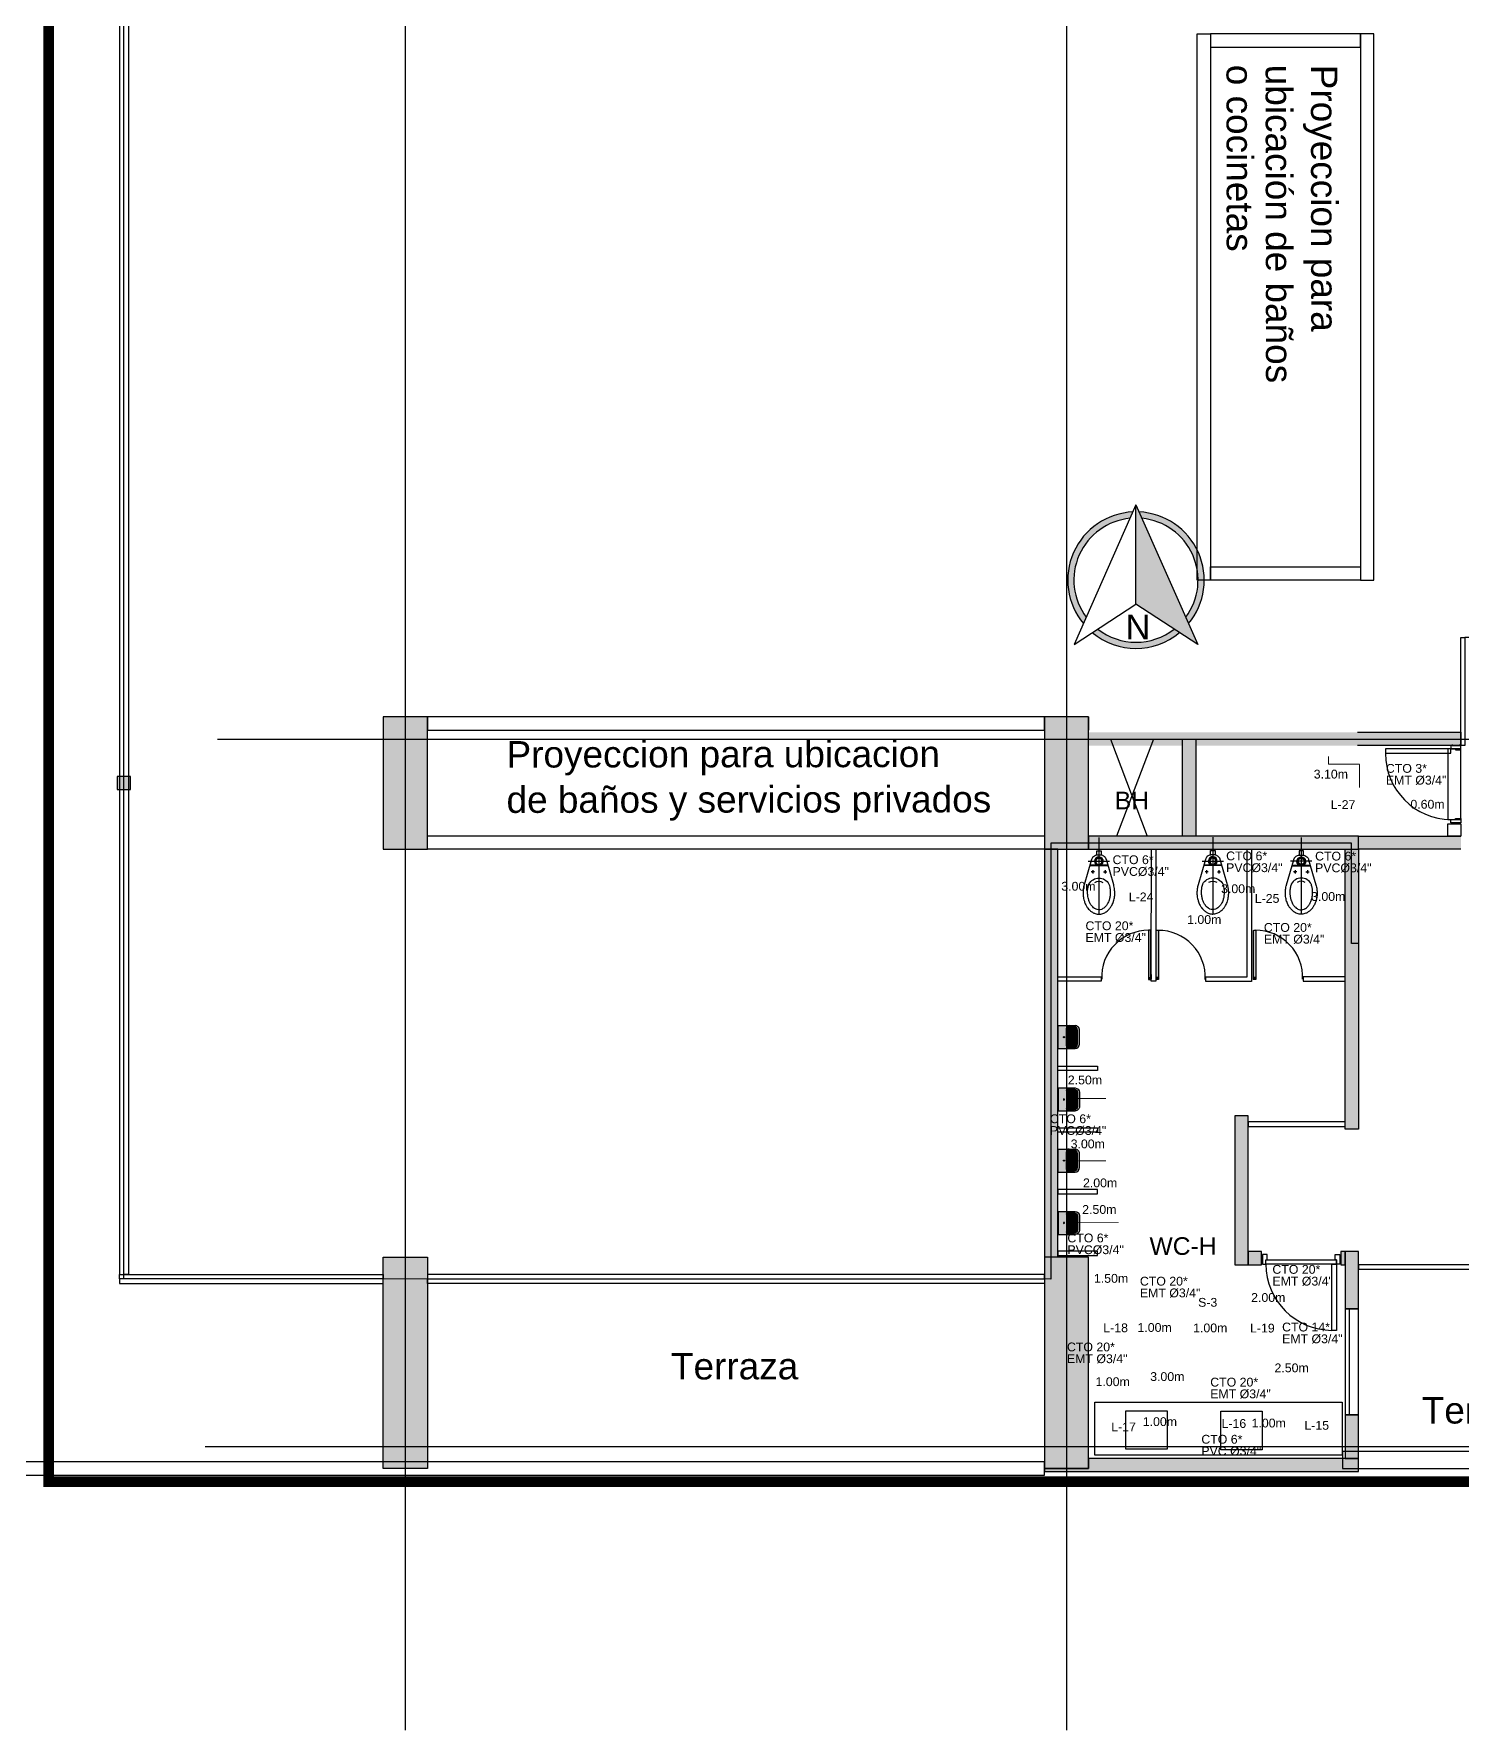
# Model space of a CAD drawing. Header units: metres. Extents: x 357 to 1031, y 43 to 2905.
# Drawn here: x 823.23 to 839.42, y 2472.12 to 2491.36 of the extents above; entities that cross this region are included whole.
import ezdxf
from ezdxf.enums import TextEntityAlignment as Align
from ezdxf.lldxf.tags import DXFTag

# ---------------------------------------------------------------- set-up
doc = ezdxf.new("R2010")
doc.units = ezdxf.units.M
doc.linetypes.add('HIDDEN', pattern=[9.525, 6.35, -3.175])
for name, color, linetype, lineweight in [('-CN-GYD-ILUMINACIÓN', 3, 'Continuous', 20), ('-CN-GYD-TUBERIA PVC', 96, 'PVC_LINE', 25), ('TEXTOS', 250, 'Continuous', 20)]:
    doc.layers.add(name, color=color, linetype=linetype, lineweight=lineweight)
for name, color, linetype in [('_ACHU5', 255, 'Continuous'), ('GG_PISO 5', 8, 'Continuous'), ('NORTE', 7, 'Continuous'), ('TEXTOS MEDIDAS', 7, 'Continuous')]:
    doc.layers.add(name, color=color, linetype=linetype)
doc.styles.add('ROMAN', font='ROMANS', dxfattribs={"width": 1.2})
doc.styles.get("Standard").update_dxf_attribs({"font": 'arial.ttf'})
tags = doc.linetypes.add('PVC_LINE', pattern='A,0.5,-0.2,["PVC",Standard,S=0.1,R=0,X=-0.1,Y=-0.05],-0.25', length=0.95).pattern_tags.tags
tags[6] = DXFTag(74, 10)

# ---------------------------------------------------------------- blocks, each defined once
blk = doc.blocks.new('P8P1P161')
at = {"layer": '_ACHU5'}
h = blk.add_hatch(color=256, dxfattribs=at)
h.dxf.hatch_style = 1
h.paths.add_polyline_path([(-0.13, 0), (0.13, 0), (0.13, -0.08), (-0.13, -0.08)])
h.paths.add_polyline_path([(-0.006, -0.064, 1), (0.006, -0.064, 1)], flags=16)
h.paths.add_polyline_path([(-0.13, -0.08), (0.13, -0.08), (0.13, -0.123, 0.414214), (0.1, -0.093), (-0.1, -0.093, 0.414214), (-0.13, -0.123)])
h.paths.add_polyline_path([(-0.1, -0.093), (0.1, -0.093, -0.414214), (0.13, -0.123), (0.13, -0.19, -0.414214), (0.08, -0.24), (-0.08, -0.24, -0.414214), (-0.13, -0.19), (-0.13, -0.123, -0.414214)])
h.paths.add_polyline_path([(-0.1, -0.101, 0.414214), (-0.115, -0.116), (-0.115, -0.183, 0.414214), (-0.08, -0.218), (0.08, -0.218, 0.414214), (0.115, -0.183), (0.115, -0.116, 0.414214), (0.1, -0.101)], flags=16)
h.paths.add_polyline_path([(-0.024, -0.114), (-0.024, -0.13), (-0.016, -0.13), (-0.016, -0.114)], flags=0)
h.paths.add_polyline_path([(-0.004, -0.114), (-0.004, -0.13), (0.004, -0.13), (0.004, -0.114)], flags=0)
h.paths.add_polyline_path([(0.016, -0.114), (0.016, -0.13), (0.024, -0.13), (0.024, -0.114)], flags=0)
h.paths.add_polyline_path([(-0.115, -0.116, -0.414214), (-0.1, -0.101), (0.1, -0.101, -0.414214), (0.115, -0.116), (0.115, -0.183, -0.414214), (0.08, -0.218), (-0.08, -0.218, -0.414214), (-0.115, -0.183)], flags=0)
h = blk.add_hatch(color=256, dxfattribs=at)
h.dxf.hatch_style = 1
h.paths.add_polyline_path([(-0.115, -0.116), (-0.115, -0.183, 0.414214), (-0.08, -0.218), (0.08, -0.218, 0.414214), (0.115, -0.183), (0.115, -0.116, 0.414214), (0.1, -0.101), (-0.1, -0.101, 0.414214)])
h.paths.add_polyline_path([(0.024, -0.13), (0.016, -0.13), (0.016, -0.114), (0.024, -0.114)], flags=16)
h.paths.add_polyline_path([(0.004, -0.13), (-0.004, -0.13), (-0.004, -0.114), (0.004, -0.114)], flags=16)
h.paths.add_polyline_path([(-0.016, -0.13), (-0.024, -0.13), (-0.024, -0.114), (-0.016, -0.114)], flags=16)
for p, q in [((-0.13, 0), (0.13, 0)), ((-0.13, 0), (-0.13, -0.123)), ((0.13, 0), (0.13, -0.123)), ((-0.13, -0.123), (-0.13, -0.19)), ((-0.115, -0.116), (-0.115, -0.183)), ((-0.1, -0.093), (0.1, -0.093)), ((-0.1, -0.101), (0.1, -0.101)), ((-0.024, -0.13), (-0.024, -0.114)), ((-0.024, -0.114), (-0.016, -0.114)), ((-0.016, -0.13), (-0.024, -0.13)), ((-0.016, -0.114), (-0.016, -0.13)), ((-0.004, -0.114), (0.004, -0.114)), ((-0.004, -0.13), (-0.004, -0.114)), ((0.004, -0.13), (-0.004, -0.13)), ((0.004, -0.114), (0.004, -0.13)), ((0.016, -0.13), (0.016, -0.114)), ((0.016, -0.114), (0.024, -0.114)), ((0.024, -0.13), (0.016, -0.13)), ((0.024, -0.114), (0.024, -0.13)), ((0.115, -0.116), (0.115, -0.183)), ((0.13, -0.123), (0.13, -0.19)), ((-0.08, -0.218), (0.08, -0.218)), ((-0.08, -0.24), (0.08, -0.24))]:
    blk.add_line(p, q)
blk.add_circle((0, -0.064), 0.00632)
for centre, radius, start, end in [((-0.1, -0.123), 0.03, 90, 180), ((-0.08, -0.19), 0.05, 180, 270), ((-0.1, -0.116), 0.0149, 90, 180), ((-0.08, -0.183), 0.0349, 180, 270), ((0.08, -0.183), 0.0349, 270, 0), ((0.08, -0.19), 0.05, 270, 0), ((0.1, -0.123), 0.03, 0, 90), ((0.1, -0.116), 0.0149, 0, 90)]:
    blk.add_arc(centre, radius, start, end)
at = {"style": 'ROMAN', "width": 1.2}
for tag, flags, p in [('CODIN', 3, (0.018, -0.647)), ('CODIN0', 1, (-0.032, -0.975))]:
    blk.add_attdef(tag, text='', height=0.21, dxfattribs=dict(at, flags=flags)).set_placement(p, align=Align.MIDDLE)
blk = doc.blocks.new('A$Cf847e5f9')
at = {"true_color": 0x636466}
h = blk.add_hatch(color=251, dxfattribs=at)
h.dxf.hatch_style = 1
h.paths.add_polyline_path([(7.58, 20.19), (7.58, 4.1), (17.59, -2.41)])
h = blk.add_hatch(color=256)
h.dxf.hatch_style = 1
h.paths.add_polyline_path([(6.62, 18.02), (7.08, 19.06, 0.618991), (-0.94, 0.95), (-0.48, 1.98, -0.58483)])
h.paths.add_polyline_path([(8.08, 19.06), (8.54, 18.02, -0.58483), (15.65, 1.98), (16.1, 0.95, 0.618991)])
h = blk.add_hatch(color=256)
h.dxf.hatch_style = 1
h.paths.add_polyline_path([(14.66, -0.5), (13.78, 0.07, -0.344197), (1.39, 0.07), (0.5, -0.5, 0.361596)])
for points in [[(-2.43, -2.41), (7.58, 4.1)], [(17.59, -2.41), (7.58, 4.1)]]:
    blk.add_lwpolyline(points)
at = {"layer": 'NORTE'}
for q in [(-2.43, -2.41), (17.59, -2.41)]:
    blk.add_line((7.58, 20.19), q, dxfattribs=at)
blk.add_lwpolyline([(7.58, 4.1), (7.58, 20.19)], dxfattribs=at)
for radius, start, end in [(11.06, 92.5879, 219.6164), (10.06, 95.4614, 216.7429), (11.06, 320.3836, 87.4121), (10.06, 323.2571, 84.5386), (10.06, 232.0134, 307.9866), (11.06, 230.2404, 309.7596)]:
    blk.add_arc((7.58, 8), radius, start, end, dxfattribs=at)
at = {"layer": 'NORTE', "insert": (5.88, 2.43), "char_height": 4, "attachment_point": 1}
blk.add_mtext_dynamic_manual_height_columns('N', width=1.3231, gutter_width=12.5, heights=[0], dxfattribs=at)
blk = doc.blocks.new('A$Cec4fd115')
at = {"layer": 'GG_PISO 5', "linetype": 'HIDDEN'}
for points in [[(0.051, 0.001), (0, 0.002), (0, 1.226), (0.051, 1.225)], [(2.183, 0), (2.234, 0.001), (2.234, 1.226), (2.183, 1.225)]]:
    blk.add_lwpolyline(points, close=True, dxfattribs=at)
at = {"layer": 'GG_PISO 5'}
for centre, start, end in [((0.06, 0.169), 358.8254, 90.5063), ((2.174, 0.169), 89.4937, 181.1746)]:
    blk.add_arc(centre, 1.057, start, end, dxfattribs=at)

msp = doc.modelspace()

# ---------------------------------------------------------------- hatches: boundary and pattern name
at = {"layer": 'GG_PISO 5'}
h = msp.add_hatch(color=256, dxfattribs=at)
h.paths.add_polyline_path([(835.193, 2527.915), (834.693, 2527.915), (834.693, 2529.415), (835.193, 2529.415)])
h.paths.add_polyline_path([(827.693, 2527.915), (827.193, 2527.915), (827.193, 2529.415), (827.693, 2529.415)])
h.paths.add_polyline_path([(851.19, 2527.915), (850.69, 2527.915), (850.69, 2529.415), (851.19, 2529.415)])
h.paths.add_polyline_path([(843.693, 2527.915), (843.193, 2527.915), (843.193, 2529.415), (843.693, 2529.415)])
h.paths.add_polyline_path([(851.69, 2519.39), (851.69, 2518.89), (850.19, 2518.89), (850.19, 2519.39)])
h.paths.add_polyline_path([(835.693, 2519.39), (835.693, 2518.89), (834.193, 2518.89), (834.193, 2519.39)])
h.paths.add_polyline_path([(842.693, 2519.39), (842.693, 2518.89), (844.193, 2518.89), (844.193, 2519.39)])
h.paths.add_polyline_path([(826.693, 2519.39), (826.693, 2518.89), (828.193, 2518.89), (828.193, 2519.39)])
h.paths.add_polyline_path([(851.69, 2511.39), (851.69, 2510.89), (850.19, 2510.89), (850.19, 2511.39)])
h.paths.add_polyline_path([(835.693, 2511.39), (835.693, 2510.89), (834.193, 2510.89), (834.193, 2511.39)])
h.paths.add_polyline_path([(842.693, 2511.39), (842.693, 2510.89), (844.193, 2510.89), (844.193, 2511.39)])
h.paths.add_polyline_path([(826.693, 2511.39), (826.693, 2510.89), (828.193, 2510.89), (828.193, 2511.39)])
h.paths.add_polyline_path([(851.69, 2501.29), (851.69, 2500.79), (850.19, 2500.79), (850.19, 2501.29)])
h.paths.add_polyline_path([(835.693, 2501.29), (835.693, 2500.79), (834.193, 2500.79), (834.193, 2501.29)])
h.paths.add_polyline_path([(842.693, 2501.29), (842.693, 2500.79), (844.193, 2500.79), (844.193, 2501.29)])
h.paths.add_polyline_path([(826.693, 2501.29), (826.693, 2500.79), (828.193, 2500.79), (828.193, 2501.29)])
h.paths.add_polyline_path([(851.69, 2493.29), (851.69, 2492.79), (850.19, 2492.79), (850.19, 2493.29)])
h.paths.add_polyline_path([(835.693, 2493.29), (835.693, 2492.79), (834.193, 2492.79), (834.193, 2493.29)])
h.paths.add_polyline_path([(842.693, 2493.29), (842.693, 2492.79), (844.193, 2492.79), (844.193, 2493.29)])
h.paths.add_polyline_path([(826.693, 2493.29), (826.693, 2492.79), (828.193, 2492.79), (828.193, 2493.29)])
h.paths.add_polyline_path([(843.693, 2483.613), (843.193, 2483.613), (843.193, 2482.117), (843.693, 2482.117)])
h.paths.add_polyline_path([(849.795, 2483.615), (851.295, 2483.615), (851.295, 2483.115), (849.795, 2483.115)])
h.paths.add_polyline_path([(827.693, 2482.115), (827.693, 2483.615), (827.193, 2483.615), (827.193, 2482.115)])
h.paths.add_polyline_path([(835.193, 2482.115), (835.193, 2483.615), (834.693, 2483.615), (834.693, 2482.115)])
h.paths.add_polyline_path([(850.69, 2475.09), (850.69, 2477.49), (851.19, 2477.49), (851.19, 2475.09)])
h.paths.add_polyline_path([(843.193, 2477.49), (843.193, 2475.09), (843.693, 2475.09), (843.693, 2477.49)])
h.paths.add_polyline_path([(834.693, 2477.49), (834.693, 2475.09), (835.193, 2475.09), (835.193, 2477.49)])
h.paths.add_polyline_path([(827.693, 2477.49), (827.693, 2475.09), (827.193, 2475.09), (827.193, 2477.49)])
h = msp.add_hatch(color=256, dxfattribs=at)
h.paths.add_polyline_path([(842.693, 2501.741), (842.843, 2501.741), (842.843, 2501.291), (842.693, 2501.291)])
h.paths.add_polyline_path([(842.843, 2501.741), (842.843, 2501.591), (844.043, 2501.591), (844.043, 2501.741)])
h.paths.add_polyline_path([(844.043, 2501.741), (844.193, 2501.741), (844.193, 2501.291), (844.043, 2501.291)])
h.paths.add_polyline_path([(834.193, 2501.741), (834.343, 2501.741), (834.343, 2501.291), (834.193, 2501.291)])
h.paths.add_polyline_path([(834.343, 2501.741), (834.343, 2501.591), (835.543, 2501.591), (835.543, 2501.741)])
h.paths.add_polyline_path([(835.543, 2501.741), (835.693, 2501.741), (835.693, 2501.291), (835.543, 2501.291)])
h.paths.add_polyline_path([(834.343, 2500.341), (834.193, 2500.341), (834.193, 2500.791), (834.343, 2500.791)])
h.paths.add_polyline_path([(835.543, 2500.341), (835.693, 2500.341), (835.693, 2500.791), (835.543, 2500.791)])
h.paths.add_polyline_path([(834.343, 2500.341), (834.343, 2500.491), (835.543, 2500.491), (835.543, 2500.341)])
h.paths.add_polyline_path([(842.843, 2500.341), (842.693, 2500.341), (842.693, 2500.791), (842.843, 2500.791)])
h.paths.add_polyline_path([(844.043, 2500.341), (844.193, 2500.341), (844.193, 2500.791), (844.043, 2500.791)])
h.paths.add_polyline_path([(842.843, 2500.341), (842.843, 2500.491), (844.043, 2500.491), (844.043, 2500.341)])
h.paths.add_polyline_path([(842.843, 2518.441), (842.693, 2518.441), (842.693, 2518.891), (842.843, 2518.891)])
h.paths.add_polyline_path([(844.043, 2518.441), (844.193, 2518.441), (844.193, 2518.891), (844.043, 2518.891)])
h.paths.add_polyline_path([(842.843, 2518.441), (842.843, 2518.591), (844.043, 2518.591), (844.043, 2518.441)])
h.paths.add_polyline_path([(842.693, 2519.841), (842.843, 2519.841), (842.843, 2519.391), (842.693, 2519.391)])
h.paths.add_polyline_path([(842.843, 2519.841), (842.843, 2519.691), (844.043, 2519.691), (844.043, 2519.841)])
h.paths.add_polyline_path([(844.043, 2519.841), (844.193, 2519.841), (844.193, 2519.391), (844.043, 2519.391)])
h.paths.add_polyline_path([(834.193, 2519.841), (834.343, 2519.841), (834.343, 2519.391), (834.193, 2519.391)])
h.paths.add_polyline_path([(834.343, 2519.841), (834.343, 2519.691), (835.543, 2519.691), (835.543, 2519.841)])
h.paths.add_polyline_path([(835.543, 2519.841), (835.693, 2519.841), (835.693, 2519.391), (835.543, 2519.391)])
h.paths.add_polyline_path([(834.343, 2518.441), (834.193, 2518.441), (834.193, 2518.891), (834.343, 2518.891)])
h.paths.add_polyline_path([(835.543, 2518.441), (835.693, 2518.441), (835.693, 2518.891), (835.543, 2518.891)])
h.paths.add_polyline_path([(834.343, 2518.441), (834.343, 2518.591), (835.543, 2518.591), (835.543, 2518.441)])
h.paths.add_polyline_path([(824.325, 2482.941), (824.175, 2482.941), (824.175, 2482.791), (824.325, 2482.791)])
h.paths.add_polyline_path([(824.325, 2493.116), (824.175, 2493.116), (824.175, 2492.966), (824.325, 2492.966)])
h.paths.add_polyline_path([(824.325, 2501.116), (824.175, 2501.116), (824.175, 2500.966), (824.325, 2500.966)])
h.paths.add_polyline_path([(824.325, 2511.216), (824.175, 2511.216), (824.175, 2511.066), (824.325, 2511.066)])
h.paths.add_polyline_path([(824.326, 2519.216), (824.176, 2519.216), (824.176, 2519.066), (824.326, 2519.066)])
h.paths.add_polyline_path([(854.216, 2493.116), (854.066, 2493.116), (854.066, 2492.966), (854.216, 2492.966)])
h.paths.add_polyline_path([(854.216, 2501.116), (854.066, 2501.116), (854.066, 2500.966), (854.216, 2500.966)])
h.paths.add_polyline_path([(854.216, 2511.216), (854.066, 2511.216), (854.066, 2511.066), (854.216, 2511.066)])
h.paths.add_polyline_path([(854.216, 2519.216), (854.066, 2519.216), (854.066, 2519.066), (854.216, 2519.066)])
at = {"layer": 'GG_PISO 5', "ltscale": 0.03}
h = msp.add_hatch(color=256, dxfattribs=at)
h.dxf.hatch_style = 1
h.paths.add_polyline_path([(838.252, 2482.115), (838.252, 2482.265), (835.193, 2482.265), (835.193, 2482.115)])
h.paths.add_polyline_path([(834.843, 2477.491), (834.843, 2482.116), (834.693, 2482.116), (834.693, 2477.857), (834.693, 2477.491)])
h.paths.add_polyline_path([(838.252, 2478.94), (838.102, 2478.94), (838.102, 2482.115), (838.252, 2482.115)])
h.paths.add_polyline_path([(836.852, 2479.09), (836.852, 2477.401), (837.002, 2477.401), (837.002, 2479.09)])
h.paths.add_polyline_path([(837.002, 2477.401), (837.152, 2477.401), (837.152, 2477.551), (837.002, 2477.551)])
h.paths.add_polyline_path([(838.252, 2477.551), (838.102, 2477.551), (838.102, 2476.901), (838.252, 2476.901)])
h.paths.add_polyline_path([(838.052, 2477.401), (838.102, 2477.401), (838.102, 2477.551), (838.052, 2477.551)])
h.paths.add_polyline_path([(838.102, 2475.701), (838.102, 2475.206), (838.252, 2475.206), (838.252, 2475.701)])
h.paths.add_polyline_path([(834.693, 2475.056), (838.252, 2475.056), (838.252, 2475.206), (835.193, 2475.206), (835.193, 2475.091), (834.693, 2475.091)])
h.paths.add_polyline_path([(841.568, 2477.551), (841.568, 2477.401), (841.002, 2477.401), (841.002, 2475.036), (840.852, 2475.036), (840.852, 2477.551)])
h.paths.add_polyline_path([(844.121, 2477.551), (844.121, 2477.401), (843.693, 2477.401), (843.693, 2477.491), (843.193, 2477.491), (843.193, 2477.401), (842.768, 2477.401), (842.768, 2477.551)])
h.paths.add_polyline_path([(841.002, 2475.036), (848.044, 2475.036), (848.044, 2475.189), (841.002, 2475.189)])
h.paths.add_polyline_path([(846.32, 2477.551), (846.32, 2477.401), (845.321, 2477.401), (845.321, 2477.551)])
h.paths.add_polyline_path([(845.745, 2475.189), (845.895, 2475.189), (845.895, 2477.401), (845.745, 2477.401), (845.745, 2477.403), (845.745, 2475.189), (845.745, 2475.189)])
h.paths.add_polyline_path([(847.52, 2477.551), (847.52, 2477.401), (848.044, 2477.401), (848.044, 2475.036), (848.194, 2475.036), (848.194, 2477.551)])
h.paths.add_polyline_path([(851.19, 2475.191), (854.992, 2475.191), (854.992, 2475.041), (850.64, 2475.041), (850.64, 2477.49), (850.69, 2477.49), (850.69, 2475.09), (851.19, 2475.09)])
h.paths.add_polyline_path([(854.426, 2476.695), (854.426, 2475.191), (854.276, 2475.191), (854.276, 2476.695)], flags=17)
h.paths.add_polyline_path([(854.426, 2476.695), (854.842, 2476.695), (854.842, 2476.545), (854.426, 2476.545)], flags=17)
h.paths.add_polyline_path([(854.992, 2476.695), (854.992, 2475.191), (854.842, 2475.191), (854.842, 2476.695)])
h.paths.add_polyline_path([(850.804, 2477.49), (850.804, 2481.316), (850.64, 2481.316), (850.64, 2477.49)])
h.paths.add_polyline_path([(851.847, 2479.011), (854.842, 2479.011), (854.842, 2478.861), (851.847, 2478.861)])
h.paths.add_polyline_path([(852.299, 2479.95), (852.299, 2479.011), (852.449, 2479.011), (852.449, 2479.95)])
h.paths.add_polyline_path([(850.94, 2479.011), (850.804, 2479.011), (850.804, 2478.861), (850.94, 2478.861)])
h.paths.add_polyline_path([(854.992, 2481.103), (854.992, 2479.899), (854.842, 2479.899), (854.842, 2481.103)])
h.paths.add_polyline_path([(852.292, 2481.103), (854.842, 2481.103), (854.842, 2480.953), (852.292, 2480.953)])
h.paths.add_polyline_path([(852.299, 2484.871), (852.299, 2483.31), (852.449, 2483.31), (852.449, 2484.871)])
h.paths.add_polyline_path([(854.064, 2484.867), (852.299, 2484.871), (852.299, 2485.021), (854.064, 2485.017)])
h.paths.add_polyline_path([(849.795, 2483.617), (846.144, 2483.617), (846.144, 2483.467), (849.795, 2483.467)])
h.paths.add_polyline_path([(848.094, 2481.103), (847.944, 2481.103), (847.944, 2482.428), (848.094, 2482.428)])
h.paths.add_polyline_path([(847.944, 2482.114), (847.944, 2482.264), (847.311, 2482.265), (847.311, 2482.115)])
h.paths.add_polyline_path([(846.445, 2481.103), (846.295, 2481.103), (846.295, 2482.114), (846.445, 2482.114)])
h.paths.add_polyline_path([(845.857, 2482.114), (845.857, 2482.264), (846.511, 2482.265), (846.511, 2482.115)])
h.paths.add_polyline_path([(844.493, 2482.115), (844.493, 2482.265), (845.057, 2482.265), (845.057, 2482.115)])
h.paths.add_polyline_path([(844.796, 2481.103), (844.646, 2481.103), (844.646, 2482.115), (844.796, 2482.115)])
h.paths.add_polyline_path([(846.144, 2483.617), (846.144, 2486.316), (846.294, 2486.316), (846.294, 2483.617)])
h.paths.add_polyline_path([(854.192, 2486.466), (846.144, 2486.466), (846.144, 2486.316), (854.192, 2486.316)])
h.paths.add_polyline_path([(841.401, 2482.125), (841.401, 2482.149), (841.401, 2482.129)], flags=17)
h.paths.add_polyline_path([(841.401, 2482.265), (841.401, 2482.115), (843.193, 2482.115), (843.193, 2482.265)])
h.paths.add_polyline_path([(841.401, 2481.104), (841.401, 2481.085), (841.401, 2481.083), (841.401, 2480.952), (848.094, 2480.953), (848.094, 2481.103)])
h.paths.add_polyline_path([(836.408, 2483.365), (836.258, 2483.365), (836.258, 2482.265), (836.408, 2482.265)])
h = msp.add_hatch(color=256, dxfattribs=at)
h.dxf.hatch_style = 1
h.paths.add_polyline_path([(839.414, 2483.291), (839.414, 2483.441), (835.193, 2483.44), (835.193, 2483.29)])
h = msp.add_hatch(color=256, dxfattribs=at)
h.dxf.hatch_style = 1
h.paths.add_polyline_path([(838.252, 2482.265), (838.252, 2482.115), (839.415, 2482.115), (839.415, 2482.265)])
at = {"layer": 'GG_PISO 5'}
h = msp.add_hatch(color=256, dxfattribs=at)
edge = h.paths.add_edge_path()
edge.add_line((835.897, 2480.638), (835.897, 2481.192))
edge.add_arc((835.892, 2481.192), 0.00439, 359.9997, 449.9997)
edge.add_line((835.892, 2481.196), (835.875, 2481.196))
edge.add_arc((835.875, 2481.192), 0.00439, 89.9997, 179.9997)
edge.add_line((835.87, 2481.192), (835.87, 2480.642))
edge.add_arc((835.875, 2480.642), 0.00439, 179.9997, 269.9997)
edge.add_line((835.875, 2480.638), (835.897, 2480.638))
h = msp.add_hatch(color=256, dxfattribs=at)
edge = h.paths.add_edge_path()
edge.add_line((837.064, 2480.638), (837.064, 2481.192))
edge.add_arc((837.068, 2481.192), 0.00439, 90.0003, 180.0003, ccw=False)
edge.add_line((837.068, 2481.196), (837.086, 2481.196))
edge.add_arc((837.086, 2481.192), 0.00439, 0.0003, 90.0003, ccw=False)
edge.add_line((837.09, 2481.192), (837.09, 2480.642))
edge.add_arc((837.086, 2480.642), 0.00439, -89.9997, 0.0003, ccw=False)
edge.add_line((837.086, 2480.638), (837.064, 2480.638))
h = msp.add_hatch(color=256, dxfattribs=at)
edge = h.paths.add_edge_path()
edge.add_line((835.96, 2480.637), (835.96, 2481.191))
edge.add_arc((835.964, 2481.191), 0.00439, 90.0003, 180.0003, ccw=False)
edge.add_line((835.964, 2481.196), (835.982, 2481.196))
edge.add_arc((835.982, 2481.191), 0.00439, 0.0003, 90.0003, ccw=False)
edge.add_line((835.986, 2481.191), (835.986, 2480.642))
edge.add_arc((835.982, 2480.642), 0.00439, -89.9997, 0.0003, ccw=False)
edge.add_line((835.982, 2480.637), (835.96, 2480.637))

# ---------------------------------------------------------------- linework, layer by layer
at = {"layer": '-CN-GYD-ILUMINACIÓN', "color": 3, "extrusion": (0, 0, -1)}
for p, q in [((837.912, 2483.079), (837.912, 2483.165)), ((838.264, 2483.079), (837.912, 2483.079))]:
    msp.add_line(p, q, dxfattribs=at)
at = {"layer": '-CN-GYD-TUBERIA PVC', "linetype": 'PVC_LINE', "ltscale": 10, "const_width": 0.01}
for points in [[(838.264, 2482.815), (838.264, 2483.079)], [(835.309, 2481.389), (835.309, 2481.89)], [(835.391, 2478.58), (835.074, 2478.58)], [(835.074, 2477.88), (835.535, 2477.88)]]:
    msp.add_lwpolyline(points, dxfattribs=at)
for points, elevation in [([(836.601, 2481.43), (836.601, 2481.89)], 0), ([(837.604, 2481.378), (837.604, 2481.89)], 0), ([(835.074, 2479.289), (835.391, 2479.289)], 0.002)]:
    msp.add_lwpolyline(points, dxfattribs=dict(at, elevation=elevation))
at = {"layer": 'GG_PISO 5'}
for p, q in [((827.443, 2531.685), (827.443, 2472.125)), ((834.943, 2531.685), (834.943, 2472.125)), ((823.399, 2529.487), (823.399, 2475.056)), ((825.313, 2483.365), (856.976, 2483.365)), ((835.439, 2483.365), (835.857, 2482.265)), ((835.928, 2483.365), (835.509, 2482.265)), ((835.877, 2480.645), (835.877, 2480.658)), ((835.881, 2480.662), (835.899, 2480.662)), ((835.899, 2480.64), (835.881, 2480.64)), ((835.899, 2480.64), (835.899, 2480.693)), ((835.899, 2480.693), (835.903, 2480.693)), ((835.899, 2480.662), (835.899, 2480.64)), ((835.903, 2480.64), (835.899, 2480.64)), ((835.903, 2480.693), (835.903, 2480.64)), ((835.958, 2480.692), (835.953, 2480.692)), ((835.953, 2480.692), (835.953, 2480.64)), ((835.953, 2480.64), (835.958, 2480.64)), ((835.958, 2480.64), (835.958, 2480.692)), ((835.975, 2480.662), (835.958, 2480.662)), ((835.958, 2480.662), (835.958, 2480.64)), ((835.958, 2480.64), (835.975, 2480.64)), ((835.98, 2480.644), (835.98, 2480.657)), ((837.062, 2480.693), (837.057, 2480.693)), ((837.057, 2480.693), (837.057, 2480.64)), ((837.057, 2480.64), (837.062, 2480.64)), ((837.062, 2480.64), (837.062, 2480.693)), ((837.079, 2480.662), (837.062, 2480.662)), ((837.062, 2480.662), (837.062, 2480.64)), ((837.062, 2480.64), (837.079, 2480.64)), ((837.084, 2480.645), (837.084, 2480.658)), ((825.173, 2475.34), (856.976, 2475.34))]:
    msp.add_line(p, q, dxfattribs=at)
at = {"layer": 'GG_PISO 5', "extrusion": (-1.55665e-06, 4.47371e-06, 1)}
for p, q in [((835.412, 2481.928, 0), (835.206, 2481.928, 0)), ((835.286, 2481.934, 0), (835.208, 2481.934, 0)), ((835.258, 2481.858, 0), (835.221, 2481.858, 0)), ((835.239, 2481.877, 0), (835.239, 2481.839, 0)), ((835.411, 2481.934, 0), (835.333, 2481.934, 0)), ((835.361, 2481.858, 0), (835.398, 2481.858, 0)), ((835.379, 2481.877, 0), (835.379, 2481.839, 0)), ((836.704, 2481.93, 0), (836.498, 2481.93, 0)), ((836.578, 2481.936, 0), (836.5, 2481.936, 0)), ((836.55, 2481.86, 0), (836.513, 2481.86, 0)), ((836.531, 2481.879, 0), (836.531, 2481.841, 0)), ((836.703, 2481.936, 0), (836.625, 2481.936, 0)), ((836.653, 2481.86, 0), (836.69, 2481.86, 0)), ((836.671, 2481.879, 0), (836.671, 2481.841, 0))]:
    msp.add_line(p, q, dxfattribs=at)
at = {"layer": 'GG_PISO 5', "extrusion": (1.55665e-06, 4.47371e-06, 1)}
for p, q in [((837.501, 2481.928, 0), (837.707, 2481.928, 0)), ((837.503, 2481.934, 0), (837.58, 2481.934, 0)), ((837.553, 2481.858, 0), (837.515, 2481.858, 0)), ((837.534, 2481.877, 0), (837.534, 2481.839, 0)), ((837.628, 2481.934, 0), (837.705, 2481.934, 0)), ((837.655, 2481.858, 0), (837.693, 2481.858, 0)), ((837.674, 2481.877, 0), (837.674, 2481.839, 0))]:
    msp.add_line(p, q, dxfattribs=at)
at = {"layer": 'GG_PISO 5', "ltscale": 5, "const_width": 0.12}
msp.add_lwpolyline([(823.399, 2529.416), (854.992, 2529.416), (854.992, 2474.941), (823.399, 2474.941)], close=True, dxfattribs=at)
at = {"layer": 'GG_PISO 5'}
for points in [[(838.252, 2481.045), (838.175, 2481.045), (838.175, 2482.185), (834.765, 2482.185), (834.765, 2477.237), (824.252, 2477.241), (824.252, 2526.092), (827.264, 2526.092), (827.27, 2529.061), (837.823, 2529.061), (837.823, 2527.787), (841.275, 2527.798), (841.275, 2529.03), (843.618, 2529.019), (843.618, 2526.262), (854.141, 2526.262), (854.141, 2486.393), (846.261, 2486.395), (846.261, 2484.492), (845.258, 2484.493), (845.261, 2483.533), (843.262, 2483.533), (843.268, 2482.189), (841.401, 2482.194)], [(835.193, 2483.615), (835.193, 2483.465)], [(836.408, 2483.365), (836.408, 2482.265), (836.258, 2482.265), (836.258, 2483.365)], [(836.408, 2483.365), (836.408, 2482.265), (836.258, 2482.265), (836.258, 2483.365)], [(838.241, 2483.441), (839.414, 2483.441), (839.414, 2483.291), (838.241, 2483.291)], [(839.353, 2483.241), (839.414, 2483.241), (839.414, 2483.291), (839.302, 2483.291), (839.302, 2483.253), (839.353, 2483.253), (839.353, 2483.241)], [(839.315, 2483.304), (839.315, 2483.291), (839.402, 2483.291), (839.402, 2483.304)], [(839.353, 2482.465), (839.414, 2482.465), (839.414, 2482.414), (839.302, 2482.414), (839.302, 2482.452), (839.353, 2482.452), (839.353, 2482.465)], [(839.315, 2482.402), (839.315, 2482.414), (839.402, 2482.414), (839.402, 2482.402)], [(839.415, 2482.115), (838.252, 2482.115), (838.252, 2482.265), (839.415, 2482.265)], [(837.152, 2477.421), (837.165, 2477.421), (837.165, 2477.508), (837.152, 2477.508)], [(837.216, 2477.459), (837.216, 2477.52), (837.165, 2477.52), (837.165, 2477.408), (837.203, 2477.408), (837.203, 2477.459), (837.216, 2477.459)], [(837.989, 2477.459), (837.989, 2477.52), (838.04, 2477.52), (838.04, 2477.408), (838.002, 2477.408), (838.002, 2477.459), (837.989, 2477.459)], [(838.052, 2477.508), (838.04, 2477.508), (838.04, 2477.421), (838.052, 2477.421)]]:
    msp.add_lwpolyline(points, dxfattribs=at)
for points in [[(824.202, 2477.291), (824.252, 2477.291), (824.252, 2526.041), (824.202, 2526.041)], [(824.303, 2477.291), (824.252, 2477.291), (824.252, 2526.041), (824.303, 2526.041)], [(836.425, 2491.362), (836.575, 2491.362), (836.575, 2485.167), (836.425, 2485.167)], [(836.575, 2491.362), (836.575, 2491.212), (838.277, 2491.212), (838.277, 2491.362)], [(838.427, 2491.362), (838.277, 2491.362), (838.277, 2485.167), (838.427, 2485.167)], [(836.575, 2485.167), (836.575, 2485.317), (838.277, 2485.317), (838.277, 2485.167)], [(827.693, 2482.115), (827.693, 2483.615), (827.193, 2483.615), (827.193, 2482.115)], [(827.693, 2483.616), (827.693, 2483.466), (834.693, 2483.466), (834.693, 2483.616)], [(827.693, 2483.616), (827.693, 2483.466), (834.693, 2483.466), (834.693, 2483.616)], [(835.193, 2482.115), (835.193, 2483.615), (834.693, 2483.615), (834.693, 2482.115)], [(839.415, 2483.253), (839.266, 2483.253), (839.266, 2482.452), (839.415, 2482.452)], [(824.325, 2482.941), (824.175, 2482.941), (824.175, 2482.791), (824.325, 2482.791)], [(839.415, 2482.402), (839.415, 2482.265), (839.265, 2482.265), (839.265, 2482.402)], [(827.693, 2482.116), (827.693, 2482.266), (834.693, 2482.266), (834.693, 2482.116)], [(827.693, 2482.116), (827.693, 2482.266), (834.693, 2482.266), (834.693, 2482.116)], [(838.252, 2482.115), (838.252, 2482.265), (835.193, 2482.265), (835.193, 2482.115)], [(834.843, 2477.491), (834.843, 2482.116), (834.693, 2482.116), (834.693, 2477.857), (834.693, 2477.857), (834.693, 2477.857), (834.693, 2477.491), (834.693, 2477.491)], [(835.954, 2482.115), (835.953, 2480.617), (835.903, 2480.617), (835.903, 2480.667), (835.903, 2480.667), (835.904, 2482.115)], [(837.041, 2482.115), (837.04, 2480.616), (836.522, 2480.616), (836.522, 2480.666), (836.99, 2480.666), (836.991, 2482.115)], [(838.252, 2478.94), (838.102, 2478.94), (838.102, 2482.115), (838.252, 2482.115)], [(835.335, 2480.617), (834.843, 2480.618), (834.843, 2480.668), (834.978, 2480.668), (834.978, 2480.668), (835.335, 2480.667)], [(837.625, 2480.617), (838.102, 2480.618), (838.102, 2480.668), (837.982, 2480.668), (837.982, 2480.668), (837.625, 2480.667)], [(835.293, 2479.656), (835.293, 2479.606), (834.843, 2479.606), (834.843, 2479.656)], [(836.852, 2479.09), (836.852, 2477.401), (837.002, 2477.401), (837.002, 2479.09)], [(835.293, 2478.956), (835.293, 2478.906), (834.843, 2478.906), (834.843, 2478.956)], [(838.102, 2478.972), (838.102, 2479.022), (837.002, 2479.022), (837.002, 2478.972)], [(835.293, 2478.206), (835.293, 2478.256), (834.843, 2478.256), (834.843, 2478.206)], [(835.293, 2477.506), (835.293, 2477.556), (834.843, 2477.556), (834.843, 2477.506)], [(837.002, 2477.401), (837.152, 2477.401), (837.152, 2477.551), (837.002, 2477.551)], [(838.052, 2477.401), (838.102, 2477.401), (838.102, 2477.551), (838.052, 2477.551)], [(838.252, 2477.551), (838.102, 2477.551), (838.102, 2476.901), (838.252, 2476.901)], [(827.693, 2477.49), (827.693, 2475.09), (827.193, 2475.09), (827.193, 2477.49)], [(834.693, 2477.49), (834.693, 2475.09), (835.193, 2475.09), (835.193, 2477.49)], [(838.002, 2477.459), (838.002, 2477.408), (837.203, 2477.408), (837.203, 2477.459)], [(840.852, 2477.351), (840.852, 2477.401), (838.252, 2477.401), (838.252, 2477.351)], [(827.193, 2477.291), (827.193, 2477.241), (824.202, 2477.241), (824.202, 2477.291)], [(827.193, 2477.19), (827.193, 2477.241), (824.202, 2477.241), (824.202, 2477.19)], [(827.693, 2477.291), (827.693, 2477.241), (834.693, 2477.241), (834.693, 2477.291)], [(827.693, 2477.19), (827.693, 2477.241), (834.693, 2477.241), (834.693, 2477.19)], [(838.252, 2476.901), (838.102, 2476.901), (838.102, 2475.701), (838.252, 2475.701)], [(838.152, 2476.901), (838.102, 2476.901), (838.102, 2475.701), (838.152, 2475.701)], [(838.067, 2475.242), (835.263, 2475.242), (835.263, 2475.842), (838.067, 2475.842)], [(836.083, 2475.747), (836.083, 2475.309), (835.616, 2475.309), (835.616, 2475.747)], [(837.159, 2475.742), (837.159, 2475.304), (836.692, 2475.304), (836.692, 2475.742)], [(838.102, 2475.701), (838.102, 2475.206), (838.252, 2475.206), (838.252, 2475.701)], [(840.852, 2475.091), (840.852, 2475.284), (838.072, 2475.284), (838.072, 2475.091)], [(817.397, 2475.016), (834.693, 2475.016), (834.693, 2475.166), (817.397, 2475.166)], [(834.693, 2475.056), (838.252, 2475.056), (838.252, 2475.206), (835.193, 2475.206), (835.193, 2475.091), (834.693, 2475.091)]]:
    msp.add_lwpolyline(points, close=True, dxfattribs=at)
at = {"layer": 'GG_PISO 5', "linetype": 'HIDDEN'}
for points in [[(839.302, 2483.203), (839.302, 2483.253), (838.558, 2483.253), (838.558, 2483.203)], [(837.951, 2477.408), (838.002, 2477.408), (838.002, 2476.658), (837.951, 2476.658)]]:
    msp.add_lwpolyline(points, close=True, dxfattribs=at)
at = {"layer": 'GG_PISO 5', "linetype": 'HIDDEN', "ltscale": 0.25, "extrusion": (-1.55665e-06, 4.47371e-06, 1), "elevation": 0.01}
for points in [[(835.309, 2482.248), (835.309, 2481.378)], [(836.601, 2482.25), (836.601, 2481.38)], [(835.189, 2481.978), (835.429, 2481.978)], [(836.481, 2481.98), (836.721, 2481.98)]]:
    msp.add_lwpolyline(points, dxfattribs=at)
at = {"layer": 'GG_PISO 5', "linetype": 'HIDDEN', "ltscale": 0.25, "extrusion": (1.55665e-06, 4.47371e-06, 1), "elevation": 0.012}
for points in [[(837.604, 2482.248), (837.604, 2481.378)], [(837.724, 2481.978), (837.484, 2481.978)]]:
    msp.add_lwpolyline(points, dxfattribs=at)
at = {"layer": 'GG_PISO 5', "extrusion": (-1.55665e-06, 4.47371e-06, 1), "elevation": 0.01, "flags": 128}
for points in [[(835.477, 2481.711), (835.394, 2481.997, 0.016701), (835.392, 2482.001, 0.022806), (835.39, 2482.007, 0.021821), (835.387, 2482.012, 0.034751), (835.382, 2482.02, 0.036571), (835.375, 2482.028, 0.043988), (835.365, 2482.036, 0.052185), (835.352, 2482.043, 0.082496), (835.33, 2482.048, 0.014668), (835.326, 2482.048), (835.293, 2482.048, 0.083909), (835.27, 2482.044, 0.098699), (835.246, 2482.03, 0.082496), (835.232, 2482.012, 0.052185), (835.226, 2481.999, 0.009147), (835.225, 2481.997), (835.142, 2481.711, 0.038438), (835.132, 2481.662, 0.03221), (835.129, 2481.62, 0.004356), (835.129, 2481.614, 0.034754), (835.133, 2481.57, 0.021818), (835.139, 2481.542, 0.013779), (835.144, 2481.525, 0.009024), (835.147, 2481.516, 0.022804), (835.155, 2481.495, 0.021821), (835.165, 2481.475, 0.031515), (835.182, 2481.449, 0.003233), (835.184, 2481.447, 0.036571), (835.202, 2481.426, 0.043988), (835.229, 2481.404, 0.02205), (835.243, 2481.395, 0.030103), (835.258, 2481.388, 0.082496), (835.301, 2481.378, 0.014666), (835.309, 2481.378, 0.083908), (835.354, 2481.386, 0.043384), (835.375, 2481.395, 0.055079), (835.41, 2481.42, 0.050815), (835.437, 2481.449, 0.03155), (835.454, 2481.475, 0.052186), (835.475, 2481.523, 0.001468), (835.475, 2481.525, 0.042516), (835.487, 2481.578, 0.03221), (835.489, 2481.62, 0.004357), (835.489, 2481.626, 0.034752), (835.485, 2481.671, 0.02182), (835.48, 2481.698, 0.009707), (835.477, 2481.711)], [(836.769, 2481.713), (836.686, 2481.999, 0.016701), (836.684, 2482.003, 0.022806), (836.682, 2482.009, 0.021821), (836.679, 2482.014, 0.034751), (836.674, 2482.022, 0.036571), (836.667, 2482.03, 0.043988), (836.657, 2482.038, 0.052185), (836.645, 2482.045, 0.082496), (836.622, 2482.05, 0.014668), (836.618, 2482.05), (836.585, 2482.05, 0.083909), (836.562, 2482.046, 0.098699), (836.538, 2482.032, 0.082496), (836.524, 2482.014, 0.052185), (836.518, 2482.001, 0.009147), (836.517, 2481.999), (836.434, 2481.713, 0.038438), (836.424, 2481.664, 0.03221), (836.421, 2481.622, 0.004356), (836.421, 2481.616, 0.034754), (836.425, 2481.572, 0.021818), (836.431, 2481.544, 0.013779), (836.436, 2481.527, 0.009024), (836.439, 2481.518, 0.022804), (836.447, 2481.497, 0.021821), (836.457, 2481.477, 0.031515), (836.474, 2481.451, 0.003233), (836.476, 2481.449, 0.036571), (836.494, 2481.428, 0.043988), (836.521, 2481.406, 0.02205), (836.535, 2481.397, 0.030103), (836.55, 2481.39, 0.082496), (836.593, 2481.38, 0.014666), (836.601, 2481.38, 0.083908), (836.646, 2481.388, 0.043384), (836.667, 2481.397, 0.055079), (836.702, 2481.422, 0.050815), (836.729, 2481.451, 0.03155), (836.746, 2481.477, 0.052186), (836.767, 2481.525, 0.001468), (836.767, 2481.527, 0.042516), (836.779, 2481.58, 0.03221), (836.781, 2481.622, 0.004357), (836.781, 2481.628, 0.034752), (836.777, 2481.673, 0.02182), (836.772, 2481.7, 0.009707), (836.769, 2481.713)], [(835.309, 2481.428, -0.014666), (835.304, 2481.428, -0.082496), (835.277, 2481.434, -0.044795), (835.263, 2481.441, -0.007375), (835.26, 2481.444, -0.043988), (835.239, 2481.46, -0.036571), (835.225, 2481.477, -0.018877), (835.219, 2481.486, -0.015864), (835.211, 2481.497, -0.021821), (835.203, 2481.514, -0.022804), (835.196, 2481.532, -0.01791), (835.191, 2481.547, -0.004894), (835.19, 2481.552, -0.021818), (835.185, 2481.578, -0.034754), (835.181, 2481.62, -0.004356), (835.181, 2481.626, -0.03221), (835.183, 2481.664, -0.03362), (835.191, 2481.704, -0.010353), (835.194, 2481.713, -0.008488), (835.196, 2481.72)], [(835.423, 2481.72, -0.000935), (835.423, 2481.719, -0.017908), (835.428, 2481.704, -0.004894), (835.429, 2481.699, -0.02182), (835.434, 2481.673, -0.034752), (835.438, 2481.631, -0.004357), (835.438, 2481.626, -0.03221), (835.435, 2481.587, -0.033619), (835.428, 2481.547, -0.010353), (835.425, 2481.538, -0.052186), (835.407, 2481.497, -0.015899), (835.4, 2481.486, -0.066511), (835.375, 2481.456, -0.040373), (835.355, 2481.441, -0.058094), (835.338, 2481.433, -0.083908), (835.309, 2481.428)], [(836.601, 2481.43, -0.014666), (836.596, 2481.43, -0.082496), (836.569, 2481.436, -0.044795), (836.555, 2481.443, -0.007375), (836.552, 2481.446, -0.043988), (836.531, 2481.462, -0.036571), (836.517, 2481.479, -0.018877), (836.511, 2481.488, -0.015864), (836.504, 2481.499, -0.021821), (836.495, 2481.516, -0.022804), (836.488, 2481.534, -0.01791), (836.483, 2481.549, -0.004894), (836.482, 2481.555, -0.021818), (836.477, 2481.58, -0.034754), (836.473, 2481.622, -0.004356), (836.473, 2481.628, -0.03221), (836.475, 2481.666, -0.03362), (836.483, 2481.706, -0.010353), (836.486, 2481.715, -0.008488), (836.488, 2481.722)], [(836.715, 2481.722, -0.000935), (836.715, 2481.721, -0.017908), (836.72, 2481.706, -0.004894), (836.721, 2481.701, -0.02182), (836.726, 2481.675, -0.034752), (836.73, 2481.633, -0.004357), (836.73, 2481.628, -0.03221), (836.727, 2481.589, -0.033619), (836.72, 2481.549, -0.010353), (836.717, 2481.54, -0.052186), (836.699, 2481.499, -0.015899), (836.692, 2481.488, -0.066511), (836.667, 2481.458, -0.040373), (836.647, 2481.443, -0.058094), (836.63, 2481.435, -0.083908), (836.601, 2481.43)]]:
    msp.add_lwpolyline(points, format="xyb", dxfattribs=at)
at = {"layer": 'GG_PISO 5', "extrusion": (-1.55665e-06, 4.47371e-06, 1), "elevation": 0.01}
for points in [[(835.334, 2482.048), (835.284, 2482.048), (835.284, 2482.098), (835.334, 2482.098)], [(836.626, 2482.05), (836.576, 2482.05), (836.576, 2482.1), (836.626, 2482.1)]]:
    msp.add_lwpolyline(points, close=True, dxfattribs=at)
at = {"layer": 'GG_PISO 5', "extrusion": (1.55665e-06, 4.47371e-06, 1), "flags": 128}
for points, elevation in [([(837.437, 2481.71), (837.52, 2481.996, -0.016701), (837.521, 2482.001, -0.022806), (837.524, 2482.007, -0.021821), (837.526, 2482.012, -0.034751), (837.532, 2482.02, -0.036571), (837.538, 2482.028, -0.043988), (837.548, 2482.036, -0.052185), (837.561, 2482.043, -0.082496), (837.583, 2482.048, -0.014668), (837.587, 2482.048), (837.621, 2482.048, -0.083909), (837.644, 2482.044, -0.098699), (837.667, 2482.03, -0.082496), (837.682, 2482.012, -0.052185), (837.687, 2481.999, -0.009147), (837.688, 2481.996), (837.771, 2481.71, -0.038438), (837.781, 2481.662, -0.03221), (837.784, 2481.62, -0.004356), (837.784, 2481.614, -0.034754), (837.78, 2481.569, -0.021818), (837.774, 2481.542, -0.013779), (837.77, 2481.524, -0.009024), (837.767, 2481.516, -0.022804), (837.758, 2481.495, -0.021821), (837.748, 2481.475, -0.031515), (837.731, 2481.449, -0.003233), (837.73, 2481.447, -0.036571), (837.711, 2481.426, -0.043988), (837.684, 2481.404, -0.02205), (837.67, 2481.395, -0.030103), (837.655, 2481.388, -0.082496), (837.612, 2481.378, -0.014666), (837.604, 2481.378, -0.083908), (837.559, 2481.385, -0.043384), (837.538, 2481.395, -0.055079), (837.503, 2481.42, -0.050815), (837.477, 2481.449, -0.03155), (837.459, 2481.475, -0.052186), (837.439, 2481.523, -0.001468), (837.438, 2481.524, -0.042516), (837.427, 2481.578, -0.03221), (837.424, 2481.62, -0.004357), (837.424, 2481.626, -0.034752), (837.428, 2481.671, -0.02182), (837.434, 2481.698, -0.009707), (837.437, 2481.71)], 0.013), ([(837.491, 2481.72, 0.000935), (837.49, 2481.719, 0.017908), (837.486, 2481.704, 0.004894), (837.484, 2481.698, 0.02182), (837.479, 2481.673, 0.034752), (837.475, 2481.631, 0.004357), (837.475, 2481.625, 0.03221), (837.478, 2481.587, 0.033619), (837.486, 2481.547, 0.010353), (837.488, 2481.538, 0.052186), (837.506, 2481.497, 0.015899), (837.513, 2481.486, 0.066511), (837.539, 2481.456, 0.040373), (837.558, 2481.441, 0.058094), (837.576, 2481.433, 0.083908), (837.604, 2481.428)], 0.012), ([(837.604, 2481.428, 0.014666), (837.609, 2481.428, 0.082496), (837.636, 2481.434, 0.044795), (837.65, 2481.441, 0.007375), (837.654, 2481.444, 0.043988), (837.674, 2481.46, 0.036571), (837.688, 2481.477, 0.018877), (837.695, 2481.486, 0.015864), (837.702, 2481.497, 0.021821), (837.71, 2481.514, 0.022804), (837.718, 2481.532, 0.01791), (837.722, 2481.547, 0.004894), (837.724, 2481.552, 0.021818), (837.729, 2481.578, 0.034754), (837.732, 2481.62, 0.004356), (837.732, 2481.625, 0.03221), (837.73, 2481.664, 0.03362), (837.722, 2481.704, 0.010353), (837.72, 2481.713, 0.008488), (837.717, 2481.72)], 0.012)]:
    msp.add_lwpolyline(points, format="xyb", dxfattribs=dict(at, elevation=elevation))
at = {"layer": 'GG_PISO 5', "extrusion": (1.55665e-06, 4.47371e-06, 1), "elevation": 0.012}
msp.add_lwpolyline([(837.579, 2482.048), (837.629, 2482.048), (837.629, 2482.098), (837.579, 2482.098)], close=True, dxfattribs=at)
at = {"layer": 'GG_PISO 5'}
for points in [[(835.897, 2480.638), (835.897, 2481.192, 0.414214), (835.892, 2481.196), (835.875, 2481.196, 0.414214), (835.87, 2481.192), (835.87, 2480.642, 0.414214), (835.875, 2480.638)], [(837.064, 2480.638), (837.064, 2481.192, -0.414214), (837.068, 2481.196), (837.086, 2481.196, -0.414214), (837.09, 2481.192), (837.09, 2480.642, -0.414214), (837.086, 2480.638)], [(835.96, 2480.637), (835.96, 2481.191, -0.414214), (835.964, 2481.196), (835.982, 2481.196, -0.414214), (835.986, 2481.191), (835.986, 2480.642, -0.414214), (835.982, 2480.637)]]:
    msp.add_lwpolyline(points, format="xyb", close=True, dxfattribs=at)
for centre in [(835.884, 2480.651), (835.973, 2480.651), (837.077, 2480.651)]:
    msp.add_circle(centre, 0.0022, dxfattribs=at)
for centre, radius, start, end in [((839.309, 2483.203), 0.751, 180.044, 269.4867), ((835.881, 2480.658), 0.00439, 89.9997, 179.9997), ((835.881, 2480.645), 0.00439, 179.9997, 269.9997), ((835.975, 2480.657), 0.00439, 0.0003, 90.0003), ((835.975, 2480.644), 0.00439, 270.0003, 0.0003), ((837.079, 2480.658), 0.00439, 0.0003, 90.0003), ((837.079, 2480.645), 0.00439, 270.0003, 0.0003), ((837.957, 2477.412), 0.754, 180.293, 269.555)]:
    msp.add_arc(centre, radius, start, end, dxfattribs=at)
at = {"layer": 'GG_PISO 5', "ltscale": 0.1}
for centre, start, end in [((835.873, 2480.663), 89.856, 182.4514), ((837.087, 2480.663), 357.5486, 90.144), ((835.983, 2480.662), 357.5486, 90.144)]:
    msp.add_arc(centre, 0.533, start, end, dxfattribs=at)
at = {"layer": 'GG_PISO 5', "extrusion": (1.55665e-06, -4.47371e-06, -1)}
for centre, major_axis in [((835.309, 2481.978, 0), (0.0472, 0.0164)), ((835.309, 2481.978, 0), (0.0425, 0.0148)), ((835.309, 2481.978, 0), (0.0331, 0.0115)), ((836.601, 2481.98, 0), (0.0472, 0.0164)), ((836.601, 2481.98, 0), (0.0425, 0.0148)), ((836.601, 2481.98, 0), (0.0331, 0.0115)), ((835.239, 2481.858, 0), (0.00567, 0.00197)), ((835.379, 2481.858, 0), (0.00567, 0.00197)), ((836.531, 2481.86, 0), (0.00567, 0.00197)), ((836.671, 2481.86, 0), (0.00567, 0.00197))]:
    msp.add_ellipse(centre, major_axis=major_axis, ratio=1, dxfattribs=at)
at = {"layer": 'GG_PISO 5', "extrusion": (1.55665e-06, 4.47371e-06, 1)}
for centre, major_axis in [((837.604, 2481.978, 0), (-0.0472, 0.0164)), ((837.604, 2481.978, 0), (-0.0425, 0.0148)), ((837.604, 2481.978, 0), (-0.0331, 0.0115)), ((837.534, 2481.858, 0), (-0.00567, 0.00197)), ((837.674, 2481.858, 0), (-0.00567, 0.00197))]:
    msp.add_ellipse(centre, major_axis=major_axis, ratio=1, dxfattribs=at)
at = {"layer": 'GG_PISO 5', "extrusion": (1.55665e-06, -4.47371e-06, -1)}
for centre, major_axis, start_param, end_param in [((835.309, 2481.66, 0), (0.121, 0.042), 3.962815, 6.131668), ((836.601, 2481.662, 0), (0.121, 0.042), 3.962815, 6.131668), ((835.309, 2481.66, 0), (0.0863, 0.03), 4.528683, 5.5658), ((836.601, 2481.662, 0), (0.0863, 0.03), 4.528683, 5.5658)]:
    msp.add_ellipse(centre, major_axis=major_axis, ratio=1, start_param=start_param, end_param=end_param, dxfattribs=at)
at = {"layer": 'GG_PISO 5', "extrusion": (1.55665e-06, 4.47371e-06, 1)}
for major_axis, start_param, end_param in [((-0.121, 0.042), 3.962815, 6.131668), ((-0.0863, 0.03), 4.528683, 5.5658)]:
    msp.add_ellipse((837.604, 2481.66, 0), major_axis=major_axis, ratio=1, start_param=start_param, end_param=end_param, dxfattribs=at)

# ---------------------------------------------------------------- block references
at = {"xscale": 0.885}
msp.add_blockref('A$Cec4fd115', (839.414, 2483.29), dxfattribs=at)
at = {"layer": 'GG_PISO 5', "extrusion": (0, 0, -1), "xscale": -1, "zscale": -1}
for p, rotation in [((-834.849, 2479.984), 269.9999834825436), ((-834.849, 2479.984), 269.9999834825435), ((-834.849, 2478.584), 269.9999834825435)]:
    msp.add_blockref('P8P1P161', p, dxfattribs=dict(at, rotation=rotation))
at = {"layer": 'GG_PISO 5', "extrusion": (0, 0, -1), "zscale": -1}
for p, rotation in [((-834.849, 2479.277), 270.0000165174564), ((-834.849, 2479.277), 270.0000165174565), ((-834.849, 2477.877), 270.0000165174564)]:
    msp.add_blockref('P8P1P161', p, dxfattribs=dict(at, rotation=rotation))
at = {"layer": 'NORTE', "xscale": 0.07, "yscale": 0.07}
msp.add_blockref('A$Cf847e5f9', (835.199, 2484.607), dxfattribs=at)

# ---------------------------------------------------------------- texts
at = {"layer": 'GG_PISO 5'}
for s, height, rotation, p in [('o cocinetas', 0.3, 270.0669, (836.756, 2491.012)), ('ubicación de baños ', 0.3, 270.0669, (837.2, 2491.012)), ('Proyeccion para ', 0.3, 270.0669, (837.714, 2491.012)), ('Proyeccion para ubicacion', 0.3, 0.0669, (828.591, 2483.041)), ('Proyeccion para ubicacion', 0.3, 0.0669, (828.591, 2483.041)), ('de baños y servicios privados', 0.3, 0.0669, (828.591, 2482.527)), ('de baños y servicios privados', 0.3, 0.0669, (828.591, 2482.527)), ('BH', 0.2, 359.9331, (835.489, 2482.568)), ('WC-H ', 0.2, 0.0669, (835.883, 2477.514)), ('Terraza', 0.3, 0.0669, (830.456, 2476.101)), ('Terraza', 0.3, 0.0669, (838.971, 2475.601))]:
    msp.add_text(s, height=height, rotation=rotation, dxfattribs=at).set_placement(p)
at = {"layer": 'TEXTOS', "char_height": 0.1, "width": 0.6806, "attachment_point": 1}
for s, insert in [('\\A1;\\pxsm0.8;CTO 3*\\PEMT Ø3/4"       ', (838.564, 2483.082)), ('\\A1;\\pxsm0.8;CTO 6*\\PPVCØ3/4"         ', (835.464, 2482.046)), ('\\A1;\\pxsm0.8;CTO 6*\\PPVCØ3/4"         ', (836.752, 2482.089)), ('\\A1;\\pxsm0.8;CTO 6*\\PPVCØ3/4"         ', (837.761, 2482.087)), ('\\A1;\\pxsm0.8;CTO 20*\\PEMT Ø3/4"       ', (835.157, 2481.297)), ('\\A1;\\pxsm0.8;CTO 20*\\PEMT Ø3/4"       ', (837.18, 2481.278)), ('\\A1;\\pxsm0.8;CTO 6*\\PPVCØ3/4"         ', (834.753, 2479.108)), ('\\A1;\\pxsm0.8;CTO 6*\\PPVCØ3/4"         ', (834.952, 2477.756)), ('\\A1;\\pxsm0.8;CTO 20*\\PEMT Ø3/4"       ', (837.277, 2477.4)), ('\\A1;\\pxsm0.8;CTO 20*\\PEMT Ø3/4"       ', (835.774, 2477.266)), ('\\A1;\\pxsm0.8;CTO 14*\\PEMT Ø3/4"       ', (837.387, 2476.746)), ('\\A1;\\pxsm0.8;CTO 20*\\PEMT Ø3/4"       ', (834.947, 2476.52)), ('\\A1;\\pxsm0.8;CTO 20*\\PEMT Ø3/4"       ', (836.572, 2476.121)), ('\\A1;\\pxsm0.8;CTO 6*\\PPVC Ø3/4"         ', (836.471, 2475.473))]:
    msp.add_mtext(s, dxfattribs=dict(at, insert=insert))
at = {"layer": 'TEXTOS', "char_height": 0.1, "attachment_point": 1}
for s, width, heights, insert in [('\\pxqc;L-27', 0.27392, [0], (837.941, 2482.671)), ('\\pxqc;L-24', 0.27392, [0], (835.651, 2481.624)), ('\\pxqc;L-25', 0.27392, [0], (837.08, 2481.607)), ('\\pxqc;S-3', 0.77349, [0], (836.156, 2477.026)), ('\\pxqc;L-18', 0.27392, [0], (835.362, 2476.737)), ('\\pxqc;L-19', 0.27392, [0.102], (837.026, 2476.734)), ('\\pxqc;L-16', 0.27392, [0], (836.703, 2475.652)), ('\\pxqc;L-15', 0.77349, [0], (837.393, 2475.631)), ('\\pxqc;L-17', 0.27392, [0], (835.452, 2475.613))]:
    msp.add_mtext_dynamic_manual_height_columns(s, width=width, gutter_width=0.325, heights=heights, dxfattribs=dict(at, insert=insert))
at = {"layer": 'TEXTOS MEDIDAS', "char_height": 0.1, "attachment_point": 1}
for s, width, insert in [('\\pxqc;3.10m', 0.27392, (837.803, 2483.017)), ('\\pxqc;0.60m', 0.27392, (838.899, 2482.675)), ('\\pxqc;3.00m', 0.27392, (834.94, 2481.745)), ('\\pxqc;3.00m', 0.27392, (836.752, 2481.717)), ('\\pxqc;3.00m', 0.27392, (837.773, 2481.629)), ('\\pxqc;1.00m', 0.27392, (836.367, 2481.367)), ('\\pxqc;2.50m', 0.27392, (835.014, 2479.548)), ('\\pxqc;3.00m', 0.27392, (835.046, 2478.823)), ('\\pxqc;2.00m', 0.27392, (835.186, 2478.381)), ('\\pxqc;2.50m', 0.27392, (835.177, 2478.079)), ('\\pxqc;1.50m', 0.27392, (835.31, 2477.298)), ('\\pxqc;2.00m', 0.27392, (837.093, 2477.081)), ('\\pxqc;1.00m', 0.27392, (835.804, 2476.741)), ('\\pxqc;1.00m', 0.27392, (836.435, 2476.736)), ('\\pxqc;2.50m', 0.27392, (837.358, 2476.283)), ('\\pxqc;1.00m', 0.27671, (835.327, 2476.126)), ('\\pxqc;3.00m', 0.27392, (835.948, 2476.184)), ('\\pxqc;1.00m', 0.27392, (835.864, 2475.673)), ('\\pxqc;1.00m', 0.27392, (837.098, 2475.657))]:
    msp.add_mtext_dynamic_manual_height_columns(s, width=width, gutter_width=0.325, heights=[0], dxfattribs=dict(at, insert=insert))

doc.saveas('drawing.dxf')
